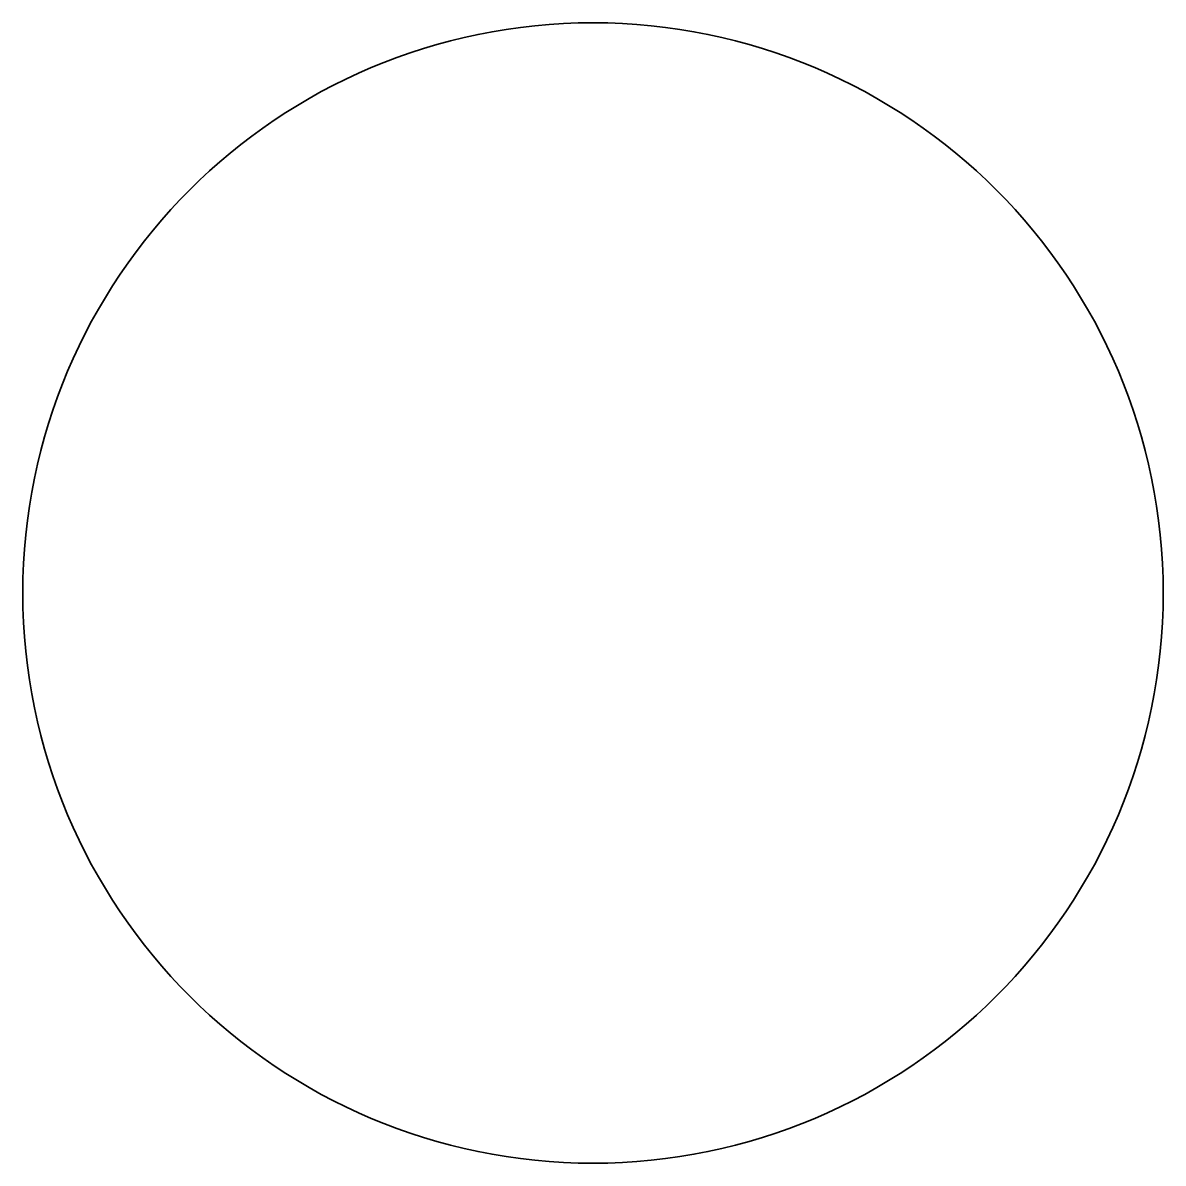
# Model space of a CAD drawing. Extents: x 141.8 to 155.2, y 98.3 to 111.7.
import ezdxf

# ---------------------------------------------------------------- set-up
doc = ezdxf.new("R2010")
doc.units = 0

msp = doc.modelspace()

# ---------------------------------------------------------------- linework, layer by layer
at = {"color": 7, "lineweight": 35}
msp.add_circle((148.5, 105), 6.7, dxfattribs=at)

doc.saveas('drawing.dxf')
